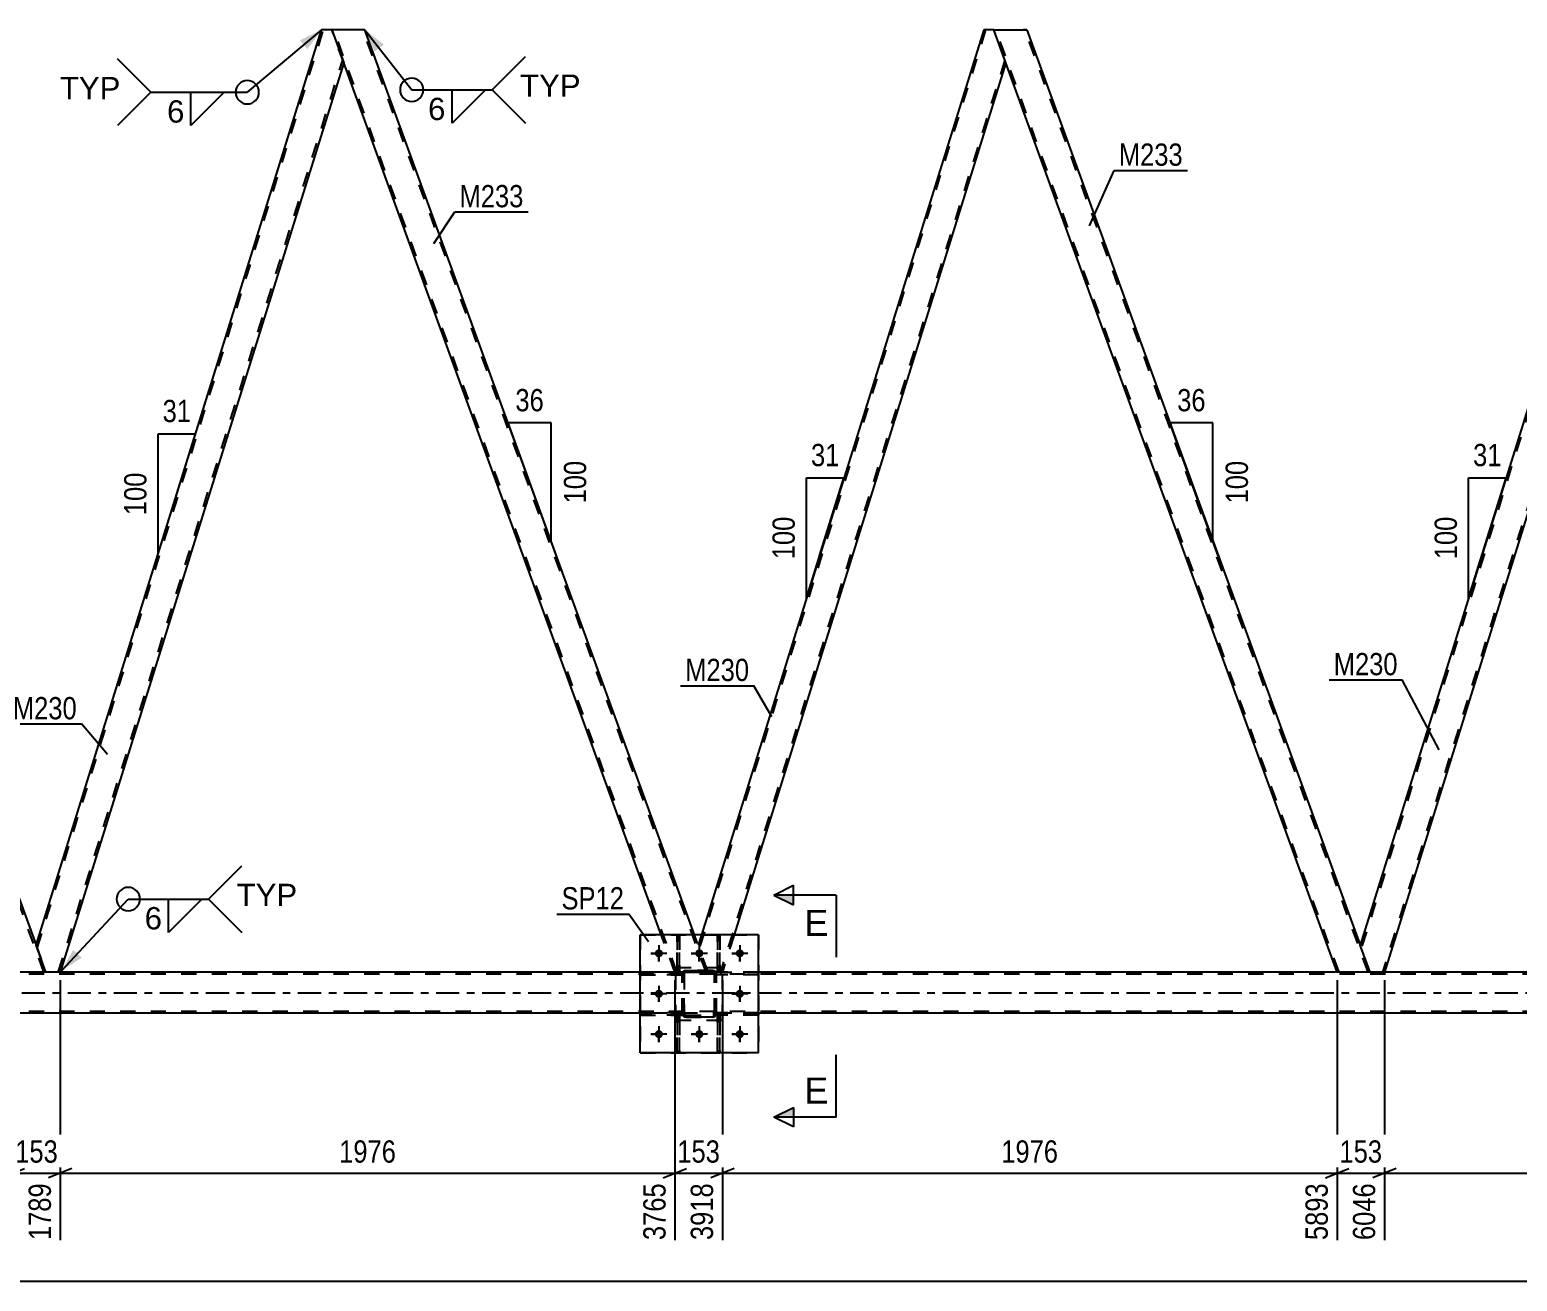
# Model space of a CAD drawing. Header units: millimetres. Extents: x 0 to 841, y 0 to 594.
# Drawn here: x 151.6 to 342.9, y 287.2 to 448.1 of the extents above; entities that cross this region are included whole.
import ezdxf

# ---------------------------------------------------------------- set-up
doc = ezdxf.new("R2010")
doc.units = ezdxf.units.MM
doc.linetypes.add('DXK_LINE_DOT2', pattern=[3.9198, 1.9599, -1.9599])
doc.linetypes.add('DXK_LINE_DOT3', pattern=[5.9187, 2.979, -0.9799, 0.9799, -0.9799])
doc.styles.add('Arial', font='ARIAL.TTF', dxfattribs={"height": 0.2})
doc.styles.add('Arial Narrow', font='ARIALN.TTF', dxfattribs={"height": 0.2})

# ---------------------------------------------------------------- blocks, each defined once
blk = doc.blocks.new('Part-275727292-2744 - 2736')
at = {"color": 7, "linetype": 'DXK_LINE_DOT2'}
for p, q in [((234.85, 321.37), (234.85, 321.37)), ((234.85, 321.37), (234.85, 320.77)), ((234.85, 316.54), (234.85, 321.37)), ((234.85, 321.37), (235.17, 321.37)), ((235.17, 320.77), (235.17, 321.37)), ((235.17, 316.54), (235.17, 321.37)), ((234.85, 320.77), (234.85, 316.54)), ((234.85, 320.77), (235.17, 320.77)), ((235.17, 316.54), (235.17, 320.77)), ((234.85, 316.54), (235.17, 316.54))]:
    blk.add_line(p, q, dxfattribs=at)
blk = doc.blocks.new('Part-275727292-2940 - 2736')
at = {"color": 7, "linetype": 'DXK_LINE_DOT2'}
for p, q in [((240.52, 326.9), (239.92, 326.9)), ((239.92, 326.9), (245.32, 326.9)), ((239.92, 326.58), (239.92, 326.9)), ((239.92, 326.58), (239.92, 326.9)), ((240.52, 326.58), (239.92, 326.58)), ((245.32, 326.58), (239.92, 326.58)), ((240.52, 326.58), (240.52, 326.9)), ((245.32, 326.9), (245.32, 326.58))]:
    blk.add_line(p, q, dxfattribs=at)
blk = doc.blocks.new('Part-275727292-2821 - 2736')
at = {"color": 2, "linetype": 'Continuous'}
for p, q in [((230.12, 326.91), (97.33, 326.91)), ((485.53, 326.91), (245.32, 326.91)), ((230.12, 321.63), (97.33, 321.63)), ((485.53, 321.63), (245.32, 321.63))]:
    blk.add_line(p, q, dxfattribs=at)
at = {"color": 7, "linetype": 'DXK_LINE_DOT2'}
for p, q in [((768.87, 326.67), (97.33, 326.67)), ((245.32, 326.91), (230.12, 326.91)), ((768.87, 321.87), (97.33, 321.87)), ((245.32, 321.63), (230.12, 321.63))]:
    blk.add_line(p, q, dxfattribs=at)
at = {"color": 7, "linetype": 'DXK_LINE_DOT3'}
blk.add_line((97.33, 324.27), (768.87, 324.27), dxfattribs=at)
blk = doc.blocks.new('Bolt-275727292-2751 - 2736')
at = {"color": 1, "linetype": 'Continuous'}
for p, q in [((231.48, 329.34), (232.17, 329.34)), ((232.52, 330.38), (232.52, 329.68)), ((232.52, 328.3), (232.52, 328.99)), ((233.56, 329.34), (232.87, 329.34)), ((236.68, 329.34), (237.37, 329.34)), ((237.72, 330.38), (237.72, 329.68)), ((237.72, 328.3), (237.72, 328.99)), ((238.76, 329.34), (238.07, 329.34)), ((241.88, 329.34), (242.57, 329.34)), ((242.92, 330.38), (242.92, 329.68)), ((242.92, 328.3), (242.92, 328.99)), ((243.96, 329.34), (243.27, 329.34)), ((232.52, 325.18), (232.52, 324.48)), ((242.92, 325.18), (242.92, 324.48)), ((231.48, 324.14), (232.17, 324.14)), ((232.52, 323.1), (232.52, 323.79)), ((233.56, 324.14), (232.87, 324.14)), ((241.88, 324.14), (242.57, 324.14)), ((242.92, 323.1), (242.92, 323.79)), ((243.96, 324.14), (243.27, 324.14)), ((232.52, 319.98), (232.52, 319.28)), ((237.72, 319.98), (237.72, 319.28)), ((242.92, 319.98), (242.92, 319.28)), ((231.48, 318.94), (232.17, 318.94)), ((232.52, 317.9), (232.52, 318.59)), ((233.56, 318.94), (232.87, 318.94)), ((236.68, 318.94), (237.37, 318.94)), ((237.72, 317.9), (237.72, 318.59)), ((238.76, 318.94), (238.07, 318.94)), ((241.88, 318.94), (242.57, 318.94)), ((242.92, 317.9), (242.92, 318.59)), ((243.96, 318.94), (243.27, 318.94))]:
    blk.add_line(p, q, dxfattribs=at)
blk = doc.blocks.new('Part-275727292-2892 - 2736')
at = {"color": 2, "linetype": 'Continuous'}
for p, q in [((245.32, 331.74), (230.12, 331.74)), ((230.12, 316.54), (230.12, 331.74)), ((245.32, 316.54), (245.32, 331.74)), ((245.32, 316.54), (230.12, 316.54))]:
    blk.add_line(p, q, dxfattribs=at)
blk = doc.blocks.new('Part-275727292-2776 - 2736')
at = {"color": 2, "linetype": 'Continuous'}
for p, q in [((152.44, 330.38), (189.14, 448.13)), ((190.46, 448.13), (189.14, 448.13)), ((190.46, 448.13), (192.01, 443.88)), ((192.01, 443.88), (155.55, 326.91)), ((153.71, 326.91), (152.44, 330.38))]:
    blk.add_line(p, q, dxfattribs=at)
at = {"color": 7, "linetype": 'DXK_LINE_DOT2'}
for p, q in [((152.58, 330.01), (189.4, 448.13)), ((155.3, 326.91), (191.87, 444.26)), ((155.55, 326.91), (153.71, 326.91))]:
    blk.add_line(p, q, dxfattribs=at)
blk = doc.blocks.new('Part-275727292-2781 - 2736')
at = {"color": 2, "linetype": 'Continuous'}
for p, q in [((194.72, 448.13), (190.46, 448.13)), ((237.08, 331.74), (194.72, 448.13)), ((232.83, 331.74), (192.01, 443.88))]:
    blk.add_line(p, q, dxfattribs=at)
at = {"color": 7, "linetype": 'DXK_LINE_DOT2'}
for p, q in [((192.01, 443.88), (190.46, 448.13)), ((234.84, 326.91), (190.72, 448.13)), ((194.68, 448.13), (194.21, 448.13)), ((238.58, 326.91), (194.46, 448.13)), ((234.58, 326.91), (232.83, 331.74)), ((238.84, 326.91), (237.08, 331.74)), ((238.84, 326.91), (234.58, 326.91))]:
    blk.add_line(p, q, dxfattribs=at)
blk = doc.blocks.new('Part-275727292-2786 - 2736')
at = {"color": 7, "linetype": 'DXK_LINE_DOT2'}
for p, q in [((274.53, 448.13), (237.71, 330.01)), ((277.01, 444.25), (240.43, 326.91)), ((238, 331.74), (237.58, 330.38)), ((242.19, 331.74), (240.68, 326.91)), ((238.84, 326.91), (237.58, 330.38)), ((240.68, 326.91), (238.84, 326.91))]:
    blk.add_line(p, q, dxfattribs=at)
at = {"color": 2, "linetype": 'Continuous'}
for p, q in [((274.28, 448.13), (238, 331.74)), ((275.6, 448.13), (274.28, 448.13)), ((277.14, 443.88), (275.6, 448.13)), ((277.14, 443.88), (242.19, 331.74))]:
    blk.add_line(p, q, dxfattribs=at)
blk = doc.blocks.new('Part-275727292-2791 - 2736')
at = {"color": 2, "linetype": 'Continuous'}
for p, q in [((275.6, 448.13), (279.85, 448.13)), ((279.85, 448.13), (322.71, 330.38)), ((319.72, 326.91), (277.14, 443.88))]:
    blk.add_line(p, q, dxfattribs=at)
at = {"color": 7, "linetype": 'DXK_LINE_DOT2'}
for p, q in [((277.14, 443.88), (275.6, 448.13)), ((319.97, 326.91), (275.85, 448.13)), ((279.81, 448.13), (279.34, 448.13)), ((323.72, 326.91), (279.6, 448.13)), ((323.97, 326.91), (322.71, 330.38)), ((323.97, 326.91), (319.72, 326.91))]:
    blk.add_line(p, q, dxfattribs=at)
blk = doc.blocks.new('Part-275727292-2796 - 2736')
at = {"color": 2, "linetype": 'Continuous'}
for p, q in [((359.41, 448.13), (322.71, 330.38)), ((360.73, 448.13), (359.41, 448.13)), ((360.73, 448.13), (362.28, 443.88)), ((362.28, 443.88), (325.82, 326.91)), ((323.97, 326.91), (322.71, 330.38))]:
    blk.add_line(p, q, dxfattribs=at)
at = {"color": 7, "linetype": 'DXK_LINE_DOT2'}
for p, q in [((359.66, 448.13), (322.85, 330.01)), ((362.14, 444.25), (325.57, 326.91)), ((325.82, 326.91), (323.97, 326.91))]:
    blk.add_line(p, q, dxfattribs=at)
blk = doc.blocks.new('Part-275727292-2922 - 2736')
at = {"color": 7, "linetype": 'DXK_LINE_DOT2'}
for p, q in [((240.37, 321.37), (240.05, 321.37)), ((240.05, 320.77), (240.05, 321.37)), ((240.05, 316.54), (240.05, 321.37)), ((240.37, 321.37), (240.37, 321.37)), ((240.37, 321.37), (240.37, 320.77)), ((240.37, 316.54), (240.37, 321.37)), ((240.37, 320.77), (240.05, 320.77)), ((240.05, 316.54), (240.05, 320.77)), ((240.37, 320.77), (240.37, 316.54)), ((240.37, 316.54), (240.05, 316.54))]:
    blk.add_line(p, q, dxfattribs=at)
blk = doc.blocks.new('Bolt-275727292-2822 - 2736')
at = {"linetype": 'Continuous'}
for points in [[(233.04, 329.34, -1), (232, 329.34, -1)], [(238.24, 329.34, -1), (237.2, 329.34, -1)], [(243.44, 329.34, -1), (242.4, 329.34, -1)], [(233.04, 324.14, -1), (232, 324.14, -1)], [(243.44, 324.14, -1), (242.4, 324.14, -1)], [(233.04, 318.94, -1), (232, 318.94, -1)], [(238.24, 318.94, -1), (237.2, 318.94, -1)], [(243.44, 318.94, -1), (242.4, 318.94, -1)]]:
    blk.add_hatch(color=1, dxfattribs=at).paths.add_polyline_path(points)
at = {"color": 1, "linetype": 'Continuous'}
for p, q in [((233.56, 329.34), (231.48, 329.34)), ((232.52, 330.38), (232.52, 328.3)), ((238.76, 329.34), (236.68, 329.34)), ((237.72, 330.38), (237.72, 328.3)), ((243.96, 329.34), (241.88, 329.34)), ((242.92, 330.38), (242.92, 328.3)), ((232.52, 325.18), (232.52, 323.1)), ((242.92, 325.18), (242.92, 323.1)), ((233.56, 324.14), (231.48, 324.14)), ((243.96, 324.14), (241.88, 324.14)), ((232.52, 319.98), (232.52, 317.9)), ((237.72, 319.98), (237.72, 317.9)), ((242.92, 319.98), (242.92, 317.9)), ((233.56, 318.94), (231.48, 318.94)), ((238.76, 318.94), (236.68, 318.94)), ((243.96, 318.94), (241.88, 318.94))]:
    blk.add_line(p, q, dxfattribs=at)
blk = doc.blocks.new('Part-275727292-2884 - 2736')
at = {"color": 2, "linetype": 'Continuous'}
for p, q in [((149.45, 326.91), (105.33, 448.13)), ((105.33, 448.13), (109.58, 448.13)), ((109.58, 448.13), (152.44, 330.38))]:
    blk.add_line(p, q, dxfattribs=at)
at = {"color": 7, "linetype": 'DXK_LINE_DOT2'}
for p, q in [((149.7, 326.91), (105.58, 448.13)), ((153.45, 326.91), (109.33, 448.13)), ((152.44, 330.38), (153.71, 326.91)), ((153.71, 326.91), (149.45, 326.91))]:
    blk.add_line(p, q, dxfattribs=at)
blk = doc.blocks.new('Part-275727292-2885 - 2736')
at = {"color": 7, "linetype": 'DXK_LINE_DOT2'}
for p, q in [((234.72, 320.74), (234.72, 327.54)), ((234.72, 327.54), (240.72, 327.54)), ((240.72, 320.74), (240.72, 327.54)), ((234.72, 320.74), (240.72, 320.74))]:
    blk.add_line(p, q, dxfattribs=at)
blk = doc.blocks.new('Part-275727292-2886 - 2736')
at = {"color": 7, "linetype": 'DXK_LINE_DOT2'}
for p, q in [((235.82, 327.1), (236, 327.14)), ((236, 327.14), (235.82, 327.1)), ((236, 327.14), (239.44, 327.14)), ((236, 327.14), (236, 327.14)), ((236, 327.14), (239.44, 327.14)), ((239.44, 327.14), (239.44, 327.14)), ((239.44, 327.14), (239.62, 327.1)), ((239.62, 327.1), (239.44, 327.14)), ((235.52, 326.66), (235.56, 326.84)), ((235.56, 326.84), (235.52, 326.66)), ((235.52, 321.62), (235.52, 326.66)), ((235.52, 326.66), (235.52, 326.66)), ((235.52, 321.62), (235.52, 326.66)), ((235.76, 326.66), (235.78, 326.75)), ((235.78, 326.75), (235.76, 326.66)), ((235.76, 321.62), (235.76, 326.66)), ((235.76, 326.66), (235.76, 326.66)), ((235.76, 326.66), (235.76, 321.62)), ((235.78, 326.75), (235.83, 326.83)), ((235.83, 326.83), (235.78, 326.75)), ((235.83, 326.83), (235.91, 326.88)), ((235.91, 326.88), (236, 326.9)), ((235.91, 326.88), (236, 326.9)), ((236, 326.9), (239.44, 326.9)), ((236, 326.9), (236, 326.9)), ((236, 326.9), (239.44, 326.9)), ((239.44, 326.9), (239.44, 326.9)), ((239.44, 326.9), (239.53, 326.88)), ((239.53, 326.88), (239.44, 326.9)), ((239.53, 326.88), (239.61, 326.83)), ((239.61, 326.83), (239.53, 326.88)), ((239.61, 326.83), (239.66, 326.75)), ((239.66, 326.75), (239.61, 326.83)), ((239.66, 326.75), (239.68, 326.66)), ((239.68, 326.66), (239.66, 326.75)), ((239.68, 321.62), (239.68, 326.66)), ((239.68, 326.66), (239.68, 326.66)), ((239.68, 321.62), (239.68, 326.66)), ((239.88, 326.84), (239.92, 326.66)), ((239.92, 326.66), (239.88, 326.84)), ((239.92, 321.62), (239.92, 326.66)), ((239.92, 326.66), (239.92, 326.66)), ((239.92, 321.62), (239.92, 326.66)), ((235.52, 321.62), (235.52, 321.62)), ((235.56, 321.43), (235.52, 321.62)), ((235.52, 321.62), (235.56, 321.43)), ((235.76, 321.62), (235.76, 321.62)), ((235.78, 321.52), (235.76, 321.62)), ((235.76, 321.62), (235.78, 321.52)), ((235.83, 321.45), (235.78, 321.52)), ((235.78, 321.52), (235.83, 321.45)), ((235.91, 321.39), (235.83, 321.45)), ((235.83, 321.45), (235.91, 321.39)), ((236, 321.38), (235.91, 321.39)), ((235.91, 321.39), (236, 321.38)), ((236, 321.38), (239.44, 321.38)), ((236, 321.38), (236, 321.38)), ((236, 321.38), (239.44, 321.38)), ((239.53, 321.39), (239.44, 321.38)), ((239.44, 321.38), (239.53, 321.39)), ((239.44, 321.38), (239.44, 321.38)), ((239.61, 321.45), (239.53, 321.39)), ((239.66, 321.52), (239.61, 321.45)), ((239.61, 321.45), (239.66, 321.52)), ((239.68, 321.62), (239.66, 321.52)), ((239.66, 321.52), (239.68, 321.62)), ((239.68, 321.62), (239.68, 321.62)), ((239.92, 321.62), (239.88, 321.43)), ((239.88, 321.43), (239.92, 321.62)), ((239.92, 321.62), (239.92, 321.62)), ((236, 321.14), (235.82, 321.17)), ((235.82, 321.17), (236, 321.14)), ((236, 321.14), (239.44, 321.14)), ((236, 321.14), (236, 321.14)), ((239.44, 321.14), (236, 321.14)), ((239.62, 321.17), (239.44, 321.14)), ((239.44, 321.14), (239.62, 321.17)), ((239.44, 321.14), (239.44, 321.14))]:
    blk.add_line(p, q, dxfattribs=at)
at = {"color": 7, "linetype": 'DXK_LINE_DOT3'}
blk.add_line((237.72, 324.14), (237.72, 324.14), dxfattribs=at)
at = {"color": 7, "linetype": 'DXK_LINE_DOT2'}
for centre, start, end in [((236, 326.66), 112.5, 157.5), ((236, 326.66), 112.5, 157.5), ((239.44, 326.66), 22.5, 67.5), ((239.44, 326.66), 22.5, 67.5), ((236, 321.62), 202.5, 247.5), ((236, 321.62), 202.5, 247.5), ((239.44, 321.62), 292.5, 337.5), ((239.44, 321.62), 292.5, 337.5)]:
    blk.add_arc(centre, 0.48, start, end, dxfattribs=at)
blk = doc.blocks.new('Part-275727292-2887 - 2736')
at = {"color": 7, "linetype": 'DXK_LINE_DOT2'}
for p, q in [((230.12, 331.74), (245.32, 331.74)), ((230.12, 331.74), (230.12, 316.54)), ((245.32, 331.74), (245.32, 316.54)), ((230.12, 316.54), (245.32, 316.54))]:
    blk.add_line(p, q, dxfattribs=at)
blk = doc.blocks.new('Part-275727292-2901 - 2736')
at = {"color": 7, "linetype": 'DXK_LINE_DOT2'}
for p, q in [((234.72, 320.74), (234.72, 327.54)), ((234.72, 327.54), (240.72, 327.54)), ((240.72, 320.74), (240.72, 327.54)), ((234.72, 320.74), (240.72, 320.74))]:
    blk.add_line(p, q, dxfattribs=at)
blk = doc.blocks.new('Part-275727292-2908 - 2736')
at = {"color": 7, "linetype": 'DXK_LINE_DOT2'}
for p, q in [((230.12, 326.58), (230.12, 326.9)), ((230.12, 326.9), (235.17, 326.9)), ((235.52, 326.58), (230.12, 326.58)), ((234.92, 326.58), (234.92, 326.9)), ((235.52, 326.9), (234.92, 326.9)), ((235.52, 326.58), (234.92, 326.58)), ((235.52, 326.58), (235.52, 326.9)), ((235.52, 326.58), (235.52, 326.9))]:
    blk.add_line(p, q, dxfattribs=at)
blk = doc.blocks.new('Part-275727292-2909 - 2736')
at = {"color": 7, "linetype": 'DXK_LINE_DOT2'}
for p, q in [((235.82, 327.1), (236, 327.14)), ((236, 327.14), (235.82, 327.1)), ((239.44, 327.14), (236, 327.14)), ((236, 327.14), (236, 327.14)), ((236, 327.14), (239.44, 327.14)), ((239.44, 327.14), (239.44, 327.14)), ((239.44, 327.14), (239.62, 327.1)), ((239.62, 327.1), (239.44, 327.14)), ((235.52, 326.66), (235.56, 326.84)), ((235.56, 326.84), (235.52, 326.66)), ((235.52, 321.62), (235.52, 326.66)), ((235.52, 326.66), (235.52, 326.66)), ((235.52, 321.62), (235.52, 326.66)), ((235.76, 326.66), (235.78, 326.75)), ((235.78, 326.75), (235.76, 326.66)), ((235.76, 321.62), (235.76, 326.66)), ((235.76, 326.66), (235.76, 326.66)), ((235.76, 326.66), (235.76, 321.62)), ((235.78, 326.75), (235.83, 326.83)), ((235.83, 326.83), (235.78, 326.75)), ((235.83, 326.83), (235.91, 326.88)), ((235.91, 326.88), (236, 326.9)), ((235.91, 326.88), (236, 326.9)), ((236, 326.9), (239.44, 326.9)), ((236, 326.9), (236, 326.9)), ((236, 326.9), (239.44, 326.9)), ((239.44, 326.9), (239.44, 326.9)), ((239.44, 326.9), (239.53, 326.88)), ((239.53, 326.88), (239.44, 326.9)), ((239.53, 326.88), (239.61, 326.83)), ((239.61, 326.83), (239.53, 326.88)), ((239.61, 326.83), (239.66, 326.75)), ((239.66, 326.75), (239.61, 326.83)), ((239.66, 326.75), (239.68, 326.66)), ((239.68, 326.66), (239.66, 326.75)), ((239.68, 321.62), (239.68, 326.66)), ((239.68, 326.66), (239.68, 326.66)), ((239.68, 321.62), (239.68, 326.66)), ((239.88, 326.84), (239.92, 326.66)), ((239.92, 326.66), (239.88, 326.84)), ((239.92, 321.62), (239.92, 326.66)), ((239.92, 326.66), (239.92, 326.66)), ((239.92, 321.62), (239.92, 326.66)), ((235.52, 321.62), (235.52, 321.62)), ((235.56, 321.43), (235.52, 321.62)), ((235.52, 321.62), (235.56, 321.43)), ((235.76, 321.62), (235.76, 321.62)), ((235.78, 321.52), (235.76, 321.62)), ((235.76, 321.62), (235.78, 321.52)), ((235.83, 321.45), (235.78, 321.52)), ((235.78, 321.52), (235.83, 321.45)), ((235.91, 321.39), (235.83, 321.45)), ((235.83, 321.45), (235.91, 321.39)), ((236, 321.38), (235.91, 321.39)), ((235.91, 321.39), (236, 321.38)), ((236, 321.38), (239.44, 321.38)), ((236, 321.38), (236, 321.38)), ((236, 321.38), (239.44, 321.38)), ((239.53, 321.39), (239.44, 321.38)), ((239.44, 321.38), (239.53, 321.39)), ((239.44, 321.38), (239.44, 321.38)), ((239.61, 321.45), (239.53, 321.39)), ((239.66, 321.52), (239.61, 321.45)), ((239.61, 321.45), (239.66, 321.52)), ((239.68, 321.62), (239.66, 321.52)), ((239.66, 321.52), (239.68, 321.62)), ((239.68, 321.62), (239.68, 321.62)), ((239.92, 321.62), (239.88, 321.43)), ((239.88, 321.43), (239.92, 321.62)), ((239.92, 321.62), (239.92, 321.62)), ((236, 321.14), (235.82, 321.17)), ((235.82, 321.17), (236, 321.14)), ((236, 321.14), (239.44, 321.14)), ((236, 321.14), (236, 321.14)), ((239.44, 321.14), (236, 321.14)), ((239.62, 321.17), (239.44, 321.14)), ((239.44, 321.14), (239.62, 321.17)), ((239.44, 321.14), (239.44, 321.14))]:
    blk.add_line(p, q, dxfattribs=at)
at = {"color": 7, "linetype": 'DXK_LINE_DOT3'}
blk.add_line((237.72, 324.14), (237.72, 324.14), dxfattribs=at)
at = {"color": 7, "linetype": 'DXK_LINE_DOT2'}
for centre, start, end in [((236, 326.66), 112.5, 157.5), ((236, 326.66), 112.5, 157.5), ((239.44, 326.66), 22.5, 67.5), ((239.44, 326.66), 22.5, 67.5), ((236, 321.62), 202.5, 247.5), ((236, 321.62), 202.5, 247.5), ((239.44, 321.62), 292.5, 337.5), ((239.44, 321.62), 292.5, 337.5)]:
    blk.add_arc(centre, 0.48, start, end, dxfattribs=at)
blk = doc.blocks.new('Part-275727292-2946 - 2736')
at = {"color": 7, "linetype": 'DXK_LINE_DOT2'}
for p, q in [((239.92, 326.58), (239.92, 326.9)), ((239.92, 326.9), (240.52, 326.9)), ((239.92, 326.58), (239.92, 326.9)), ((245.32, 326.9), (239.92, 326.9)), ((240.52, 326.58), (239.92, 326.58)), ((245.32, 326.58), (239.92, 326.58)), ((240.52, 326.58), (240.52, 326.9)), ((245.32, 326.58), (245.32, 326.9))]:
    blk.add_line(p, q, dxfattribs=at)
blk = doc.blocks.new('Part-275727292-2956 - 2736')
at = {"color": 7, "linetype": 'DXK_LINE_DOT2'}
for p, q in [((235.17, 331.74), (234.85, 331.74)), ((234.85, 331.74), (234.85, 327.49)), ((234.85, 331.74), (234.85, 326.89)), ((235.17, 327.49), (235.17, 331.74)), ((235.17, 326.89), (235.17, 331.74)), ((235.17, 327.49), (234.85, 327.49)), ((234.85, 327.49), (234.85, 326.89)), ((235.17, 326.89), (235.17, 327.49)), ((235.17, 326.89), (234.85, 326.89)), ((235.17, 326.89), (235.17, 326.89))]:
    blk.add_line(p, q, dxfattribs=at)
blk = doc.blocks.new('Part-275727292-2959 - 2736')
at = {"color": 7, "linetype": 'DXK_LINE_DOT2'}
for p, q in [((230.12, 321.38), (230.12, 321.7)), ((230.12, 321.7), (235.52, 321.7)), ((235.52, 321.38), (230.12, 321.38)), ((234.92, 321.38), (234.92, 321.7)), ((235.52, 321.7), (234.92, 321.7)), ((235.52, 321.38), (234.92, 321.38)), ((235.52, 321.38), (235.52, 321.7)), ((235.52, 321.38), (235.52, 321.7))]:
    blk.add_line(p, q, dxfattribs=at)
blk = doc.blocks.new('Part-275727292-2965 - 2736')
at = {"color": 7, "linetype": 'DXK_LINE_DOT2'}
for p, q in [((240.05, 321.37), (240.05, 321.37)), ((240.05, 321.37), (240.05, 320.77)), ((240.05, 316.54), (240.05, 321.37)), ((240.05, 321.37), (240.37, 321.37)), ((240.37, 320.77), (240.37, 321.37)), ((240.37, 316.54), (240.37, 321.37)), ((240.05, 320.77), (240.05, 316.54)), ((240.05, 320.77), (240.37, 320.77)), ((240.37, 316.54), (240.37, 320.77)), ((240.05, 316.54), (240.37, 316.54))]:
    blk.add_line(p, q, dxfattribs=at)
blk = doc.blocks.new('Part-275727292-2972 - 2736')
at = {"color": 2, "linetype": 'Continuous'}
blk.add_line((234.85, 331.74), (235.17, 331.74), dxfattribs=at)
at = {"color": 7, "linetype": 'DXK_LINE_DOT2'}
for p, q in [((234.85, 327.49), (234.85, 331.74)), ((234.85, 326.89), (234.85, 331.74)), ((235.17, 331.74), (235.17, 327.49)), ((235.17, 331.74), (235.17, 326.89)), ((234.85, 326.89), (234.85, 327.49)), ((234.85, 327.49), (235.17, 327.49)), ((235.17, 327.49), (235.17, 326.89)), ((234.85, 326.89), (234.85, 326.89)), ((235.17, 326.89), (234.85, 326.89))]:
    blk.add_line(p, q, dxfattribs=at)
blk = doc.blocks.new('Part-275727292-2975 - 2736')
at = {"color": 7, "linetype": 'DXK_LINE_DOT2'}
for p, q in [((235.52, 321.7), (230.12, 321.7)), ((230.12, 321.7), (230.12, 321.38)), ((230.12, 321.38), (235.52, 321.38)), ((234.92, 321.7), (235.52, 321.7)), ((234.92, 321.38), (234.92, 321.7)), ((234.92, 321.38), (235.52, 321.38)), ((235.52, 321.38), (235.52, 321.7)), ((235.52, 321.38), (235.52, 321.7))]:
    blk.add_line(p, q, dxfattribs=at)
blk = doc.blocks.new('Part-275727292-2978 - 2736')
at = {"color": 7, "linetype": 'DXK_LINE_DOT2'}
for p, q in [((235.52, 326.9), (230.12, 326.9)), ((230.12, 326.9), (230.12, 326.58)), ((230.12, 326.58), (235.52, 326.58)), ((234.92, 326.9), (235.52, 326.9)), ((234.92, 326.58), (234.92, 326.9)), ((234.92, 326.58), (235.52, 326.58)), ((235.52, 326.58), (235.52, 326.9)), ((235.52, 326.58), (235.52, 326.9))]:
    blk.add_line(p, q, dxfattribs=at)
blk = doc.blocks.new('Part-275727292-2981 - 2736')
at = {"color": 7, "linetype": 'DXK_LINE_DOT2'}
for p, q in [((239.92, 321.38), (239.92, 321.7)), ((239.92, 321.7), (240.52, 321.7)), ((239.92, 321.38), (239.92, 321.7)), ((245.32, 321.7), (239.92, 321.7)), ((240.52, 321.38), (239.92, 321.38)), ((245.32, 321.38), (239.92, 321.38)), ((240.52, 321.38), (240.52, 321.7)), ((245.32, 321.38), (245.32, 321.7))]:
    blk.add_line(p, q, dxfattribs=at)
blk = doc.blocks.new('Part-275727292-2989 - 2736')
at = {"color": 2, "linetype": 'Continuous'}
blk.add_line((240.05, 331.74), (240.37, 331.74), dxfattribs=at)
at = {"color": 7, "linetype": 'DXK_LINE_DOT2'}
for p, q in [((240.05, 327.49), (240.05, 331.74)), ((240.05, 326.89), (240.05, 331.74)), ((240.37, 331.74), (240.37, 327.49)), ((240.37, 331.74), (240.37, 326.89)), ((240.05, 326.89), (240.05, 327.49)), ((240.05, 327.49), (240.37, 327.49)), ((240.37, 327.49), (240.37, 326.89)), ((240.05, 326.89), (240.05, 326.89)), ((240.37, 326.89), (240.05, 326.89))]:
    blk.add_line(p, q, dxfattribs=at)
blk = doc.blocks.new('Part-275727292-2992 - 2736')
at = {"color": 7, "linetype": 'DXK_LINE_DOT2'}
for p, q in [((235.17, 321.37), (234.85, 321.37)), ((234.85, 320.77), (234.85, 321.37)), ((234.85, 316.54), (234.85, 321.37)), ((235.17, 321.37), (235.17, 321.37)), ((235.17, 321.37), (235.17, 320.77)), ((235.17, 316.54), (235.17, 321.37)), ((235.17, 320.77), (234.85, 320.77)), ((234.85, 316.54), (234.85, 320.77)), ((235.17, 320.77), (235.17, 316.54)), ((235.17, 316.54), (234.85, 316.54))]:
    blk.add_line(p, q, dxfattribs=at)
blk = doc.blocks.new('Part-275727292-3005 - 2736')
at = {"color": 7, "linetype": 'DXK_LINE_DOT2'}
for p, q in [((240.52, 321.7), (239.92, 321.7)), ((239.92, 321.7), (245.32, 321.7)), ((239.92, 321.38), (239.92, 321.7)), ((239.92, 321.38), (239.92, 321.7)), ((240.52, 321.38), (239.92, 321.38)), ((245.32, 321.38), (239.92, 321.38)), ((240.52, 321.38), (240.52, 321.7)), ((245.32, 321.7), (245.32, 321.38))]:
    blk.add_line(p, q, dxfattribs=at)
blk = doc.blocks.new('Part-275727292-3008 - 2736')
at = {"color": 7, "linetype": 'DXK_LINE_DOT2'}
for p, q in [((240.37, 331.74), (240.05, 331.74)), ((240.05, 331.74), (240.05, 327.49)), ((240.05, 331.74), (240.05, 326.89)), ((240.37, 327.49), (240.37, 331.74)), ((240.37, 326.93), (240.37, 331.74)), ((240.37, 327.49), (240.05, 327.49)), ((240.05, 327.49), (240.05, 326.89)), ((240.37, 326.93), (240.37, 327.49)), ((240.37, 326.89), (240.05, 326.89)), ((240.37, 326.89), (240.37, 326.93)), ((240.37, 326.89), (240.37, 326.93)), ((240.37, 326.89), (240.37, 326.89))]:
    blk.add_line(p, q, dxfattribs=at)
blk = doc.blocks.new('StraightDimension-275727292-9218 - 2736')
at = {"color": 7, "linetype": 'Continuous'}
for p, q in [((240.68, 325.91), (240.68, 292.46)), ((319.72, 325.91), (319.72, 292.46)), ((242.18, 301.67), (239.18, 300.47)), ((240.68, 301.07), (319.72, 301.07)), ((318.22, 300.47), (321.22, 301.67))]:
    blk.add_line(p, q, dxfattribs=at)
at = {"color": 0}
blk.add_wipeout([(284.46, 301.82), (284.46, 306.02), (275.94, 306.02), (275.94, 301.82)], dxfattribs=at)
at = {"color": 0, "linetype": 'Continuous'}
blk.add_wipeout([(319.12, 300.37), (314.92, 300.37), (314.92, 291.86), (319.12, 291.86)], dxfattribs=at)
at = {"color": 3, "style": 'Arial Narrow'}
blk.add_text('1976', height=2.863, dxfattribs=at).set_placement((276.54, 302.42))
at = {"color": 3, "linetype": 'Continuous', "style": 'Arial Narrow'}
blk.add_text('5893', height=2.863, rotation=90.0002, dxfattribs=at).set_placement((318.52, 292.46))
blk = doc.blocks.new('AngleDimension-275727292-17172 - 2736')
at = {"color": 7, "linetype": 'Continuous'}
for p, q in [((218.67, 397.56), (213.13, 397.56)), ((218.67, 382.34), (213.13, 397.56)), ((218.67, 382.34), (218.67, 397.56)), ((219.35, 380.45), (218.67, 382.34))]:
    blk.add_line(p, q, dxfattribs=at)
at = {"color": 0}
for points in [[(218.32, 398.46), (218.32, 402.66), (213.47, 402.66), (213.47, 398.46)], [(223.77, 393.29), (219.57, 393.29), (219.57, 386.61), (223.77, 386.61)]]:
    blk.add_wipeout(points, dxfattribs=at)
at = {"color": 3, "style": 'Arial Narrow'}
blk.add_text('36', height=2.863, dxfattribs=at).set_placement((214.07, 399.06))
blk.add_text('100', height=2.863, rotation=90.0002, dxfattribs=at).set_placement((223.17, 387.21))
blk = doc.blocks.new('StraightDimension-275727292-9219 - 2736')
at = {"color": 7, "linetype": 'Continuous'}
for p, q in [((234.58, 325.91), (234.58, 292.46)), ((240.68, 325.91), (240.68, 292.46)), ((233.08, 300.47), (236.08, 301.67)), ((234.58, 301.07), (240.68, 301.07)), ((242.18, 301.67), (239.18, 300.47))]:
    blk.add_line(p, q, dxfattribs=at)
at = {"color": 0}
blk.add_wipeout([(240.98, 301.82), (240.98, 306.02), (234.29, 306.02), (234.29, 301.82)], dxfattribs=at)
at = {"color": 0, "linetype": 'Continuous'}
blk.add_wipeout([(240.08, 300.37), (235.88, 300.37), (235.88, 291.86), (240.08, 291.86)], dxfattribs=at)
at = {"color": 3, "style": 'Arial Narrow'}
blk.add_text('153', height=2.863, dxfattribs=at).set_placement((234.89, 302.42))
at = {"color": 3, "linetype": 'Continuous', "style": 'Arial Narrow'}
blk.add_text('3918', height=2.863, rotation=90.0002, dxfattribs=at).set_placement((239.48, 292.46))
blk = doc.blocks.new('AngleDimension-275727292-3900 - 2736')
at = {"color": 7, "linetype": 'Continuous'}
for p, q in [((168.13, 396.17), (172.95, 396.17)), ((168.13, 380.71), (172.95, 396.17)), ((168.13, 380.71), (168.13, 396.17)), ((168.05, 380.47), (168.13, 380.71))]:
    blk.add_line(p, q, dxfattribs=at)
at = {"color": 0}
for points in [[(172.97, 397.07), (172.97, 401.27), (168.11, 401.27), (168.11, 397.07)], [(167.23, 391.78), (163.03, 391.78), (163.03, 385.1), (167.23, 385.1)]]:
    blk.add_wipeout(points, dxfattribs=at)
at = {"color": 3, "style": 'Arial Narrow'}
blk.add_text('31', height=2.863, dxfattribs=at).set_placement((168.71, 397.67))
blk.add_text('100', height=2.863, rotation=90.0002, dxfattribs=at).set_placement((166.63, 385.7))
blk = doc.blocks.new('AngleDimension-275727292-3997 - 2736')
at = {"color": 7, "linetype": 'Continuous'}
for p, q in [((251.49, 390.5), (256.32, 390.5)), ((251.49, 375.04), (256.32, 390.5)), ((251.49, 375.04), (251.49, 390.5)), ((253.19, 380.47), (256.32, 390.5))]:
    blk.add_line(p, q, dxfattribs=at)
at = {"color": 0}
for points in [[(256.33, 391.4), (256.33, 395.6), (251.48, 395.6), (251.48, 391.4)], [(250.59, 386.11), (246.39, 386.11), (246.39, 379.43), (250.59, 379.43)]]:
    blk.add_wipeout(points, dxfattribs=at)
at = {"color": 3, "style": 'Arial Narrow'}
blk.add_text('31', height=2.863, dxfattribs=at).set_placement((252.08, 392))
blk.add_text('100', height=2.863, rotation=90.0002, dxfattribs=at).set_placement((249.99, 380.03))
blk = doc.blocks.new('AngleDimension-275727292-4013 - 2736')
at = {"color": 7, "linetype": 'Continuous'}
for p, q in [((336.63, 390.5), (341.45, 390.5)), ((336.63, 375.04), (341.45, 390.5)), ((336.63, 375.04), (336.63, 390.5)), ((338.32, 380.47), (341.45, 390.5))]:
    blk.add_line(p, q, dxfattribs=at)
at = {"color": 0}
for points in [[(341.47, 391.4), (341.47, 395.6), (336.61, 395.6), (336.61, 391.4)], [(335.73, 386.11), (331.53, 386.11), (331.53, 379.43), (335.73, 379.43)]]:
    blk.add_wipeout(points, dxfattribs=at)
at = {"color": 3, "style": 'Arial Narrow'}
blk.add_text('31', height=2.863, dxfattribs=at).set_placement((337.21, 392))
blk.add_text('100', height=2.863, rotation=90.0002, dxfattribs=at).set_placement((335.13, 380.03))
blk = doc.blocks.new('StraightDimension-275727292-9216 - 2736')
at = {"color": 7, "linetype": 'Continuous'}
for p, q in [((325.82, 325.91), (325.82, 292.46)), ((404.85, 325.91), (404.85, 292.46)), ((327.32, 301.67), (324.32, 300.47)), ((325.82, 301.07), (404.85, 301.07)), ((403.35, 300.47), (406.35, 301.67))]:
    blk.add_line(p, q, dxfattribs=at)
at = {"color": 0}
blk.add_wipeout([(369.59, 301.82), (369.59, 306.02), (361.08, 306.02), (361.08, 301.82)], dxfattribs=at)
at = {"color": 0, "linetype": 'Continuous'}
blk.add_wipeout([(404.25, 300.37), (400.05, 300.37), (400.05, 291.86), (404.25, 291.86)], dxfattribs=at)
at = {"color": 3, "style": 'Arial Narrow'}
blk.add_text('1976', height=2.863, dxfattribs=at).set_placement((361.68, 302.42))
at = {"color": 3, "linetype": 'Continuous', "style": 'Arial Narrow'}
blk.add_text('8022', height=2.863, rotation=90.0002, dxfattribs=at).set_placement((403.65, 292.46))
blk = doc.blocks.new('StraightDimension-275727292-9217 - 2736')
at = {"color": 7, "linetype": 'Continuous'}
for p, q in [((319.72, 325.91), (319.72, 292.46)), ((325.82, 325.91), (325.82, 292.46)), ((318.22, 300.47), (321.22, 301.67)), ((319.72, 301.07), (325.82, 301.07)), ((327.32, 301.67), (324.32, 300.47))]:
    blk.add_line(p, q, dxfattribs=at)
at = {"color": 0}
blk.add_wipeout([(326.11, 301.82), (326.11, 306.02), (319.43, 306.02), (319.43, 301.82)], dxfattribs=at)
at = {"color": 0, "linetype": 'Continuous'}
blk.add_wipeout([(325.22, 300.37), (321.02, 300.37), (321.02, 291.86), (325.22, 291.86)], dxfattribs=at)
at = {"color": 3, "style": 'Arial Narrow'}
blk.add_text('153', height=2.863, dxfattribs=at).set_placement((320.03, 302.42))
at = {"color": 3, "linetype": 'Continuous', "style": 'Arial Narrow'}
blk.add_text('6046', height=2.863, rotation=90.0002, dxfattribs=at).set_placement((324.62, 292.46))
blk = doc.blocks.new('StraightDimension-275727292-9220 - 2736')
at = {"color": 7, "linetype": 'Continuous'}
for p, q in [((155.55, 325.91), (155.55, 292.46)), ((234.58, 325.91), (234.58, 292.46)), ((157.05, 301.67), (154.05, 300.47)), ((155.55, 301.07), (234.58, 301.07)), ((233.08, 300.47), (236.08, 301.67))]:
    blk.add_line(p, q, dxfattribs=at)
at = {"color": 0}
blk.add_wipeout([(199.32, 301.82), (199.32, 306.02), (190.81, 306.02), (190.81, 301.82)], dxfattribs=at)
at = {"color": 0, "linetype": 'Continuous'}
blk.add_wipeout([(233.98, 300.37), (229.78, 300.37), (229.78, 291.86), (233.98, 291.86)], dxfattribs=at)
at = {"color": 3, "style": 'Arial Narrow'}
blk.add_text('1976', height=2.863, dxfattribs=at).set_placement((191.41, 302.42))
at = {"color": 3, "linetype": 'Continuous', "style": 'Arial Narrow'}
blk.add_text('3765', height=2.863, rotation=90.0002, dxfattribs=at).set_placement((233.38, 292.46))
blk = doc.blocks.new('StraightDimension-275727292-9221 - 2736')
at = {"color": 7, "linetype": 'Continuous'}
for p, q in [((149.45, 325.91), (149.45, 292.46)), ((155.55, 325.91), (155.55, 292.46)), ((147.95, 300.47), (150.95, 301.67)), ((149.45, 301.07), (155.55, 301.07)), ((157.05, 301.67), (154.05, 300.47))]:
    blk.add_line(p, q, dxfattribs=at)
at = {"color": 0}
blk.add_wipeout([(155.84, 301.82), (155.84, 306.02), (149.16, 306.02), (149.16, 301.82)], dxfattribs=at)
at = {"color": 0, "linetype": 'Continuous'}
blk.add_wipeout([(154.95, 300.37), (150.75, 300.37), (150.75, 291.86), (154.95, 291.86)], dxfattribs=at)
at = {"color": 3, "style": 'Arial Narrow'}
blk.add_text('153', height=2.863, dxfattribs=at).set_placement((149.76, 302.42))
at = {"color": 3, "linetype": 'Continuous', "style": 'Arial Narrow'}
blk.add_text('1789', height=2.863, rotation=90.0002, dxfattribs=at).set_placement((154.35, 292.46))
blk = doc.blocks.new('StraightDimension-275727292-17054 - 2736')
at = {"color": 7, "linetype": 'Continuous'}
blk.add_line((50.4, 287.16), (778.13, 287.16), dxfattribs=at)
blk = doc.blocks.new('AngleDimension-275727292-17186 - 2736')
at = {"color": 7, "linetype": 'Continuous'}
for p, q in [((303.76, 397.56), (298.22, 397.56)), ((303.76, 382.34), (298.22, 397.56)), ((303.76, 382.34), (303.76, 397.56)), ((304.45, 380.45), (303.76, 382.34))]:
    blk.add_line(p, q, dxfattribs=at)
at = {"color": 0}
for points in [[(303.42, 398.46), (303.42, 402.66), (298.56, 402.66), (298.56, 398.46)], [(308.86, 393.29), (304.66, 393.29), (304.66, 386.61), (308.86, 386.61)]]:
    blk.add_wipeout(points, dxfattribs=at)
at = {"color": 3, "style": 'Arial Narrow'}
blk.add_text('36', height=2.863, dxfattribs=at).set_placement((299.16, 399.06))
blk.add_text('100', height=2.863, rotation=90.0002, dxfattribs=at).set_placement((308.26, 387.21))
blk = doc.blocks.new('Mark-275727292-2772 - 2736')
at = {"color": 0}
blk.add_wipeout([(157.68, 359.44), (157.68, 362.44), (149.46, 362.44), (149.46, 359.44)], dxfattribs=at)
blk.add_wipeout([(157.68, 359.44), (157.68, 362.44), (149.46, 362.44), (149.46, 359.44)], dxfattribs=at)
at = {"color": 30, "linetype": 'Continuous'}
for p in [(148.86, 358.84), (161.63, 354.91)]:
    blk.add_line(p, (158.28, 358.84), dxfattribs=at)
at = {"color": 3, "style": 'Arial Narrow'}
blk.add_text('M230', height=2.863, dxfattribs=at).set_placement((149.46, 359.44))
blk = doc.blocks.new('Mark-275727292-2777 - 2736')
at = {"color": 0}
blk.add_wipeout([(215.11, 425.3), (215.11, 428.3), (206.89, 428.3), (206.89, 425.3)], dxfattribs=at)
blk.add_wipeout([(215.11, 425.3), (215.11, 428.3), (206.89, 428.3), (206.89, 425.3)], dxfattribs=at)
at = {"color": 30, "linetype": 'Continuous'}
for p, q in [((203.57, 420.63), (206.29, 424.7)), ((206.29, 424.7), (215.71, 424.7))]:
    blk.add_line(p, q, dxfattribs=at)
at = {"color": 3, "style": 'Arial Narrow'}
blk.add_text('M233', height=2.863, dxfattribs=at).set_placement((206.89, 425.3))
blk = doc.blocks.new('Mark-275727292-2782 - 2736')
at = {"color": 0}
blk.add_wipeout([(244.13, 364.36), (244.13, 367.36), (235.91, 367.36), (235.91, 364.36)], dxfattribs=at)
blk.add_wipeout([(244.13, 364.36), (244.13, 367.36), (235.91, 367.36), (235.91, 364.36)], dxfattribs=at)
at = {"color": 30, "linetype": 'Continuous'}
for p in [(235.31, 363.76), (247.05, 359.75)]:
    blk.add_line(p, (244.73, 363.76), dxfattribs=at)
at = {"color": 3, "style": 'Arial Narrow'}
blk.add_text('M230', height=2.863, dxfattribs=at).set_placement((235.91, 364.36))
blk = doc.blocks.new('Mark-275727292-2787 - 2736')
at = {"color": 0}
blk.add_wipeout([(299.88, 430.64), (299.88, 433.64), (291.66, 433.64), (291.66, 430.64)], dxfattribs=at)
blk.add_wipeout([(299.88, 430.64), (299.88, 433.64), (291.66, 433.64), (291.66, 430.64)], dxfattribs=at)
at = {"color": 30, "linetype": 'Continuous'}
for p, q in [((287.88, 422.91), (291.06, 430.04)), ((291.06, 430.04), (300.48, 430.04))]:
    blk.add_line(p, q, dxfattribs=at)
at = {"color": 3, "style": 'Arial Narrow'}
blk.add_text('M233', height=2.863, dxfattribs=at).set_placement((291.66, 430.64))
blk = doc.blocks.new('Mark-275727292-2792 - 2736')
at = {"color": 0}
blk.add_wipeout([(327.51, 365.11), (327.51, 368.11), (319.29, 368.11), (319.29, 365.11)], dxfattribs=at)
blk.add_wipeout([(327.51, 365.11), (327.51, 368.11), (319.29, 368.11), (319.29, 365.11)], dxfattribs=at)
at = {"color": 30, "linetype": 'Continuous'}
for p in [(318.69, 364.51), (332.84, 355.5)]:
    blk.add_line(p, (328.11, 364.51), dxfattribs=at)
at = {"color": 3, "style": 'Arial Narrow'}
blk.add_text('M230', height=2.863, dxfattribs=at).set_placement((319.29, 365.11))
blk = doc.blocks.new('Mark-275727292-2888 - 2736')
at = {"color": 0}
blk.add_wipeout([(228.04, 334.99), (228.04, 337.99), (220, 337.99), (220, 334.99)], dxfattribs=at)
blk.add_wipeout([(228.04, 334.99), (228.04, 337.99), (220, 337.99), (220, 334.99)], dxfattribs=at)
at = {"color": 30, "linetype": 'Continuous'}
for p in [(219.4, 334.39), (231.17, 330.81)]:
    blk.add_line(p, (228.64, 334.39), dxfattribs=at)
at = {"color": 3, "style": 'Arial Narrow'}
blk.add_text('SP12', height=2.863, dxfattribs=at).set_placement((220, 334.99))
blk = doc.blocks.new('WeldMark-275727292-4149 - 2736')
at = {"linetype": 'Continuous'}
blk.add_hatch(color=30, dxfattribs=at).paths.add_polyline_path([(158.32, 328.78), (155.72, 327.09), (157.22, 329.8)])
at = {"color": 3, "linetype": 'Continuous'}
for q in [(178.91, 340.6), (178.91, 332.03)]:
    blk.add_line((174.63, 336.32), q, dxfattribs=at)
at = {"color": 30, "linetype": 'Continuous'}
blk.add_line((155.72, 327.09), (164.3, 336.32), dxfattribs=at)
at = {"color": 3, "linetype": 'Continuous'}
blk.add_arc((164.3, 336.32), 1.5, 90, 270, dxfattribs=at)
at = {"color": 0}
blk.add_wipeout([(168.83, 332.22), (168.83, 335.62), (166.2, 335.62), (166.2, 332.22)], dxfattribs=at)
at = {"color": 30, "linetype": 'Continuous'}
blk.add_line((164.3, 336.32), (174.63, 336.32), dxfattribs=at)
at = {"color": 3, "linetype": 'Continuous'}
for p, q in [((169.48, 336.32), (173.77, 336.32)), ((173.77, 336.32), (169.48, 332.03)), ((169.48, 332.03), (169.48, 336.32))]:
    blk.add_line(p, q, dxfattribs=at)
blk.add_arc((164.3, 336.32), 1.5, 270, 90, dxfattribs=at)
at = {"color": 3, "style": 'Arial'}
blk.add_text('6', height=2.87, dxfattribs=at).set_placement((166.4, 332.42))
at = {"color": 0, "linetype": 'Continuous'}
blk.add_wipeout([(186, 335.42), (186, 338.42), (178.23, 338.42), (178.23, 335.42)], dxfattribs=at)
blk.add_wipeout([(186, 335.42), (186, 338.42), (178.23, 338.42), (178.23, 335.42)], dxfattribs=at)
at = {"color": 3, "linetype": 'Continuous', "style": 'Arial'}
blk.add_text('TYP', height=2.865, dxfattribs=at).set_placement((178.23, 335.42))
blk = doc.blocks.new('WeldMark-275727292-4162 - 2736')
at = {"linetype": 'Continuous'}
blk.add_hatch(color=30, dxfattribs=at).paths.add_polyline_path([(186.37, 446.77), (189.14, 448.13), (187.33, 445.63)])
at = {"color": 30, "linetype": 'Continuous'}
blk.add_line((189.14, 448.13), (179.6, 440.09), dxfattribs=at)
at = {"color": 3, "linetype": 'Continuous'}
for q in [(162.89, 444.38), (162.89, 435.8)]:
    blk.add_line((167.18, 440.09), q, dxfattribs=at)
for start, end in [(90, 270), (270, 90)]:
    blk.add_arc((179.6, 440.09), 1.5, start, end, dxfattribs=at)
at = {"color": 0}
blk.add_wipeout([(171.7, 435.99), (171.7, 439.39), (169.08, 439.39), (169.08, 435.99)], dxfattribs=at)
at = {"color": 30, "linetype": 'Continuous'}
blk.add_line((167.18, 440.09), (179.6, 440.09), dxfattribs=at)
at = {"color": 3, "linetype": 'Continuous'}
for p, q in [((172.36, 440.09), (176.64, 440.09)), ((176.64, 440.09), (172.36, 435.8)), ((172.36, 435.8), (172.36, 440.09))]:
    blk.add_line(p, q, dxfattribs=at)
at = {"color": 3, "style": 'Arial'}
blk.add_text('6', height=2.87, dxfattribs=at).set_placement((169.28, 436.19))
at = {"color": 0, "linetype": 'Continuous'}
blk.add_wipeout([(163.28, 439.19), (163.28, 442.19), (155.5, 442.19), (155.5, 439.19)], dxfattribs=at)
blk.add_wipeout([(163.28, 439.19), (163.28, 442.19), (155.5, 442.19), (155.5, 439.19)], dxfattribs=at)
at = {"color": 3, "linetype": 'Continuous', "style": 'Arial'}
blk.add_text('TYP', height=2.865, dxfattribs=at).set_placement((155.5, 439.19))
blk = doc.blocks.new('SectionMark-275727292-4095 - 2736')
at = {"linetype": 'Continuous'}
for points in [[(249.82, 336.84), (249.82, 335.59), (247.32, 336.84)], [(249.82, 309.52), (249.82, 308.27), (247.32, 308.27)]]:
    blk.add_hatch(color=6, dxfattribs=at).paths.add_polyline_path(points)
at = {"color": 6, "linetype": 'Continuous'}
for p, q in [((247.32, 336.84), (249.82, 338.09)), ((255.32, 336.84), (247.32, 336.84)), ((247.32, 336.84), (249.82, 335.59)), ((249.82, 335.59), (249.82, 338.09)), ((255.32, 336.84), (255.32, 328.84)), ((255.32, 308.27), (255.32, 316.27)), ((247.32, 308.27), (249.82, 309.52)), ((255.32, 308.27), (247.32, 308.27)), ((249.82, 307.02), (247.32, 308.27)), ((249.82, 309.52), (249.82, 307.02))]:
    blk.add_line(p, q, dxfattribs=at)
at = {"color": 0, "linetype": 'Continuous'}
for points in [[(254.32, 331.59), (254.32, 335.09), (251.21, 335.09), (251.21, 331.59)], [(254.32, 310.02), (254.32, 313.52), (251.21, 313.52), (251.21, 310.02)]]:
    blk.add_wipeout(points, dxfattribs=at)
at = {"color": 3, "linetype": 'Continuous', "style": 'Arial'}
for p in [(251.21, 331.59), (251.21, 310.02)]:
    blk.add_text('E', height=3.34, dxfattribs=at).set_placement(p)
blk = doc.blocks.new('WeldMark-275727292-4135 - 2736')
at = {"linetype": 'Continuous'}
blk.add_hatch(color=30, dxfattribs=at).paths.add_polyline_path([(195.97, 445.31), (194.72, 448.13), (197.16, 446.23)])
at = {"color": 30, "linetype": 'Continuous'}
blk.add_line((194.72, 448.13), (200.74, 440.41), dxfattribs=at)
at = {"color": 3, "linetype": 'Continuous'}
for q in [(215.35, 444.69), (215.35, 436.12)]:
    blk.add_line((211.07, 440.41), q, dxfattribs=at)
blk.add_arc((200.74, 440.41), 1.5, 90, 270, dxfattribs=at)
at = {"color": 0}
blk.add_wipeout([(205.27, 436.31), (205.27, 439.71), (202.64, 439.71), (202.64, 436.31)], dxfattribs=at)
at = {"color": 30, "linetype": 'Continuous'}
blk.add_line((200.74, 440.41), (211.07, 440.41), dxfattribs=at)
at = {"color": 3, "linetype": 'Continuous'}
for p, q in [((205.93, 440.41), (210.21, 440.41)), ((210.21, 440.41), (205.93, 436.12)), ((205.93, 436.12), (205.93, 440.41))]:
    blk.add_line(p, q, dxfattribs=at)
blk.add_arc((200.74, 440.41), 1.5, 270, 90, dxfattribs=at)
at = {"color": 3, "style": 'Arial'}
blk.add_text('6', height=2.87, dxfattribs=at).set_placement((202.84, 436.51))
at = {"color": 0, "linetype": 'Continuous'}
blk.add_wipeout([(222.44, 439.51), (222.44, 442.51), (214.67, 442.51), (214.67, 439.51)], dxfattribs=at)
blk.add_wipeout([(222.44, 439.51), (222.44, 442.51), (214.67, 442.51), (214.67, 439.51)], dxfattribs=at)
at = {"color": 3, "linetype": 'Continuous', "style": 'Arial'}
blk.add_text('TYP', height=2.865, dxfattribs=at).set_placement((214.67, 439.51))

msp = doc.modelspace()

# ---------------------------------------------------------------- block references
for name in ['Part-275727292-2884 - 2736', 'Part-275727292-2776 - 2736', 'Part-275727292-2781 - 2736', 'Part-275727292-2786 - 2736', 'Part-275727292-2791 - 2736', 'Part-275727292-2796 - 2736', 'Part-275727292-2892 - 2736', 'Part-275727292-2887 - 2736', 'Part-275727292-2956 - 2736', 'Part-275727292-2972 - 2736', 'Part-275727292-2989 - 2736', 'Part-275727292-3008 - 2736', 'Bolt-275727292-2751 - 2736', 'Bolt-275727292-2822 - 2736', 'Part-275727292-2885 - 2736', 'Part-275727292-2901 - 2736', 'Part-275727292-2886 - 2736', 'Part-275727292-2909 - 2736', 'Part-275727292-2821 - 2736', 'Part-275727292-2908 - 2736', 'Part-275727292-2978 - 2736', 'Part-275727292-2940 - 2736', 'Part-275727292-2946 - 2736', 'Part-275727292-2959 - 2736', 'Part-275727292-2975 - 2736', 'Part-275727292-2744 - 2736', 'Part-275727292-2992 - 2736', 'Part-275727292-2981 - 2736', 'Part-275727292-3005 - 2736', 'Part-275727292-2922 - 2736', 'Part-275727292-2965 - 2736']:
    msp.add_blockref(name, (0, 0))

# ---------------------------------------------------------------- next in the draw order: block references
for name in ['AngleDimension-275727292-17172 - 2736', 'AngleDimension-275727292-3900 - 2736', 'AngleDimension-275727292-3997 - 2736', 'AngleDimension-275727292-4013 - 2736', 'StraightDimension-275727292-9218 - 2736', 'StraightDimension-275727292-9216 - 2736']:
    msp.add_blockref(name, (0, 0))

# ---------------------------------------------------------------- next in the draw order: block references
for name in ['StraightDimension-275727292-9219 - 2736', 'StraightDimension-275727292-9217 - 2736']:
    msp.add_blockref(name, (0, 0))

# ---------------------------------------------------------------- next in the draw order: block references
msp.add_blockref('StraightDimension-275727292-9220 - 2736', (0, 0))

# ---------------------------------------------------------------- next in the draw order: block references
msp.add_blockref('StraightDimension-275727292-9221 - 2736', (0, 0))

# ---------------------------------------------------------------- next in the draw order: block references
msp.add_blockref('StraightDimension-275727292-17054 - 2736', (0, 0))

# ---------------------------------------------------------------- next in the draw order: block references
for name in ['WeldMark-275727292-4162 - 2736', 'WeldMark-275727292-4135 - 2736', 'Mark-275727292-2787 - 2736', 'Mark-275727292-2777 - 2736', 'AngleDimension-275727292-17186 - 2736', 'Mark-275727292-2782 - 2736', 'Mark-275727292-2792 - 2736', 'Mark-275727292-2772 - 2736', 'WeldMark-275727292-4149 - 2736', 'Mark-275727292-2888 - 2736', 'SectionMark-275727292-4095 - 2736']:
    msp.add_blockref(name, (0, 0))

doc.saveas('drawing.dxf')
